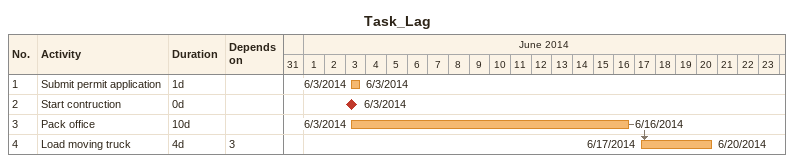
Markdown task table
Task_Lag

| ID | Task | Duration | Start | Finish | Predecessors |
|---|---|---|---|---|---|
| 1 | Submit permit application | 1d | 2014-06-03 | 2014-06-03 |  |
| 2 | Start contruction | 0d | 2014-06-03 | 2014-06-03 |  |
| 3 | Pack office | 10d | 2014-06-03 | 2014-06-16 |  |
| 4 | Load moving truck | 4d | 2014-06-17 | 2014-06-20 | 3 |
